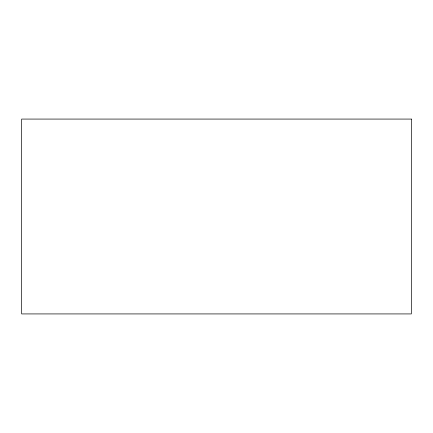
<?xml version="1.0" encoding="UTF-8"?>
<svg xmlns="http://www.w3.org/2000/svg" width="433" height="433" viewBox="0 0 433 433"><rect width="100%" height="100%" fill="white"/><g stroke="black" fill="none" stroke-linecap="round" stroke-linejoin="round"><path stroke-width="0.65" d="M411.35 119.075L21.65 119.075L21.65 313.925L411.35 313.925L411.35 119.075"/></g></svg>
